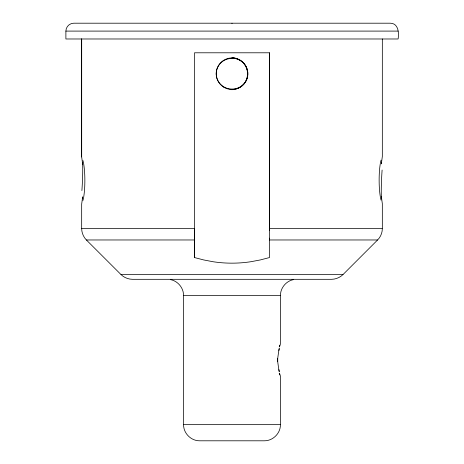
<?xml version="1.0" encoding="UTF-8"?>
<svg xmlns="http://www.w3.org/2000/svg" width="464" height="464" viewBox="0 0 464 464"><rect width="100%" height="100%" fill="white"/><g stroke="black" fill="none" stroke-linecap="round" stroke-linejoin="round"><path stroke-width="0.7" d="M65.894 31.094L65.888 38.982L398.112 38.982C399.081 32.903 398.454 23.165 390.166 23.2L73.782 23.2C69.565 23.142 65.824 26.871 65.894 31.094L398.112 31.094M81.67 156.919L81.67 38.982L81.67 156.919L82.598 163.827M194.515 257.555L194.515 52.792L269.485 52.792L269.485 257.555L260.252 259.95L250.943 261.708A125.048 125.048 0 0 1 213.051 261.731L203.748 259.95L194.515 257.555L194.515 239.969L86.374 239.969C83.427 236.924 81.687 232.8 81.67 228.555L81.67 204.09L82.598 197.177M194.515 239.233L194.515 238.67M194.515 238.084L194.515 237.469M194.515 236.831L194.515 236.014M194.515 235.845L194.515 233.131M194.515 232.586L194.515 231.762M194.515 231.026L194.515 230.289M194.515 229.552L194.515 228.549L81.67 228.555M269.485 239.233L269.485 239.969L377.597 239.969A16.147 16.147 0 0 0 382.33 228.549L382.33 203.713L381.402 196.806M269.485 238.67L269.485 238.16M269.485 230.289L269.485 229.552M269.485 52.792L269.485 228.549L382.127 228.549M170.346 279.583C177.805 280.911 183.593 287.895 183.57 295.464L183.587 424.653C183.39 433.289 191.093 440.928 199.706 440.8L264.294 440.8C272.907 440.928 280.61 433.289 280.413 424.653L280.447 376.205L279.601 373.479M277.704 358.446L279.079 348.638M279.601 346.631L280.436 343.928L280.43 295.464C280.407 287.895 286.195 280.911 293.654 279.583M381.402 163.45L382.33 156.542L382.33 38.982M86.374 239.969L121.017 274.584C124.062 277.547 128.192 279.258 132.437 279.316L331.563 279.316C335.808 279.258 339.938 277.547 342.983 274.584L377.597 239.969M121.017 274.584L342.983 274.584M183.553 295.464L280.447 295.464M183.553 424.653L280.447 424.653M235.492 58.244L235.503 58.313A15.776 15.509 -88.3 0 1 246.767 68.788M279.079 371.473L277.704 361.671M269.485 228.735L269.485 229.28M194.515 239.302L194.515 239.836M232 23.2L232 23.507M232 57.768L232 57.919A15.451 15.097 0 0 1 235.497 58.336M232 89.761L232 89.488A15.648 15.329 -89.6 0 0 246.732 68.8M277.617 361.694A15.208 5.487 -90 0 1 277.617 358.417M279.241 347.014A16.565 1.334 -80.9 0 1 279.769 345.262M278.899 350.465A16.565 1.015 -79.5 0 1 279.374 348.487M277.75 361.659A15.208 5.348 -90 0 1 277.75 358.457M279.769 374.854A16.565 1.334 80.9 0 1 279.241 373.102M279.374 371.623A16.565 1.015 79.5 0 1 278.899 369.651M232.017 58.423A15.677 15.318 0 0 0 216.201 73.735A15.677 15.318 0 0 0 231.994 89.065A15.648 15.26 -0.2 0 0 246.964 68.724A15.776 15.451 0.1 0 0 235.445 58.563M232 57.901A15.451 15.138 -0.4 0 1 235.509 58.296M381.048 200.083A23.507 4.037 -90 0 1 381.048 160.173M381.541 162.11A23.513 0.934 -85.9 0 1 381.489 163.862M381.35 197.27A23.507 1.653 -87.6 0 1 382.104 170.044M381.501 196.481A23.513 0.94 85.9 0 1 381.553 198.273M82.952 160.544A23.507 4.037 90 0 1 82.952 200.454M82.447 198.656A23.513 0.94 -85.9 0 1 82.493 196.864M82.65 163.357A23.507 1.653 -87.6 0 1 81.896 190.576M82.511 164.244A23.513 0.934 85.9 0 1 82.459 162.493M223.561 87.041A15.782 15.782 0 0 0 247.77 74.344A15.782 15.782 0 0 0 224.675 59.728A15.782 15.782 0 0 0 223.561 87.041"/></g></svg>
